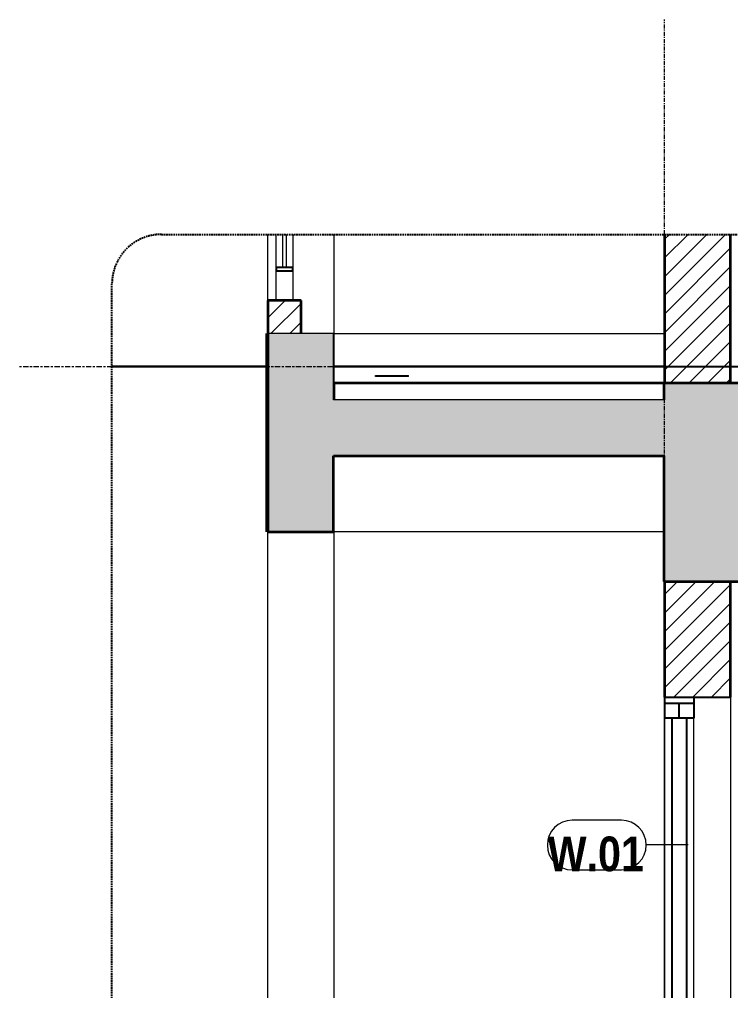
# Model space of a CAD drawing. Header units: millimetres. Extents: x 81424 to 264319, y 405 to 78637.
# Drawn here: x 110072 to 112223, y 3712 to 6651 of the extents above; entities that cross this region are included whole.
import ezdxf

# ---------------------------------------------------------------- set-up
doc = ezdxf.new("R2010")
doc.units = ezdxf.units.MM
for name, pattern in [('Centre', [31.75, 6.35, -4.7625, 15.875, -4.7625]), ('Grid Line', [22.225, 12.7, -3.175, 3.175, -3.175]), ('Hidden', [7.14375, 4.7625, -2.38125]), ('IMPORT-CENTER _2_', [40.64, 25.4, -5.08, 5.08, -5.08])]:
    doc.linetypes.add(name, pattern=pattern)
for name, color, linetype, lineweight in [('0-6', 130, 'Continuous', 5), ('A-DETL-GENF', 92, 'Continuous', 18), ('A-DETL-GENF-4', 92, 'Hidden', 25), ('A-DETL-GENF-5', 9, 'Continuous', 18), ('A-DETL-MEDM', 33, 'Continuous', 35), ('A-DETL-THIN', 151, 'Continuous', 18), ('A-FLOR-FNSH-1', 250, 'Continuous', 35), ('A-FLOR-HRAL', 11, 'Continuous', 18), ('A-FLOR-HRAL-1', 11, 'Continuous', 25), ('A-FLOR-LEVL-2', 51, 'Centre', 9), ('A-FLOR-PATT-1', 253, 'Continuous', 18), ('A-GLAZ', 151, 'Continuous', 18), ('A-GLAZ-1', 151, 'Continuous', 25), ('A-GLAZ-IDEN', 152, 'Continuous', 9), ('A-WALL', 113, 'Continuous', 18), ('A-WALL-2', 250, 'Continuous', 35), ('A-WALL-PATT-2', 111, 'Continuous', 18), ('G-IMPT', 8, 'Continuous', 18), ('G-IMPT-3', 8, 'IMPORT-CENTER _2_', 18), ('M-EQPM', 50, 'Continuous', 18), ('M-EQPM-1', 7, 'Continuous', 18), ('M-EQPM-2', 50, 'Continuous', 25), ('S-BEAM-1', 71, 'Continuous', 5), ('S-BEAM-2', 7, 'Continuous', 18), ('S-BEAM-3', 90, 'Continuous', 50), ('S-COLS', 52, 'Continuous', 18), ('S-GRID-1', 1, 'Grid Line', 9)]:
    doc.layers.add(name, color=color, linetype=linetype, lineweight=lineweight)
doc.styles.add('Arial_B_2', font='arialbd.ttf', dxfattribs={"width": 0.85, "height": 105})
pattern_1 = [(50, (28326.24, 15375), (364.368, -31.878), [38.1, -419.1]), (355, (28326.24, 15375), (-70.486, 382.113), [30.48, -335.28]), (100.451, (28356.6, 15372.34), (293.885, 350.233), [32.38, -356.18]), (46.184, (28326.24, 15476.6), (542.158, -84.086), [57.15, -628.65]), (96.636, (28371.4, 15469.6), (474.805, 494.855), [48.57, -534.27]), (351.184, (28326.24, 15476.6), (474.81, 494.85), [45.72, -502.92]), (21, (28377.04, 15451.2), (303.2285, -204.5305), [38.1, -419.1]), (326, (28377.04, 15451.2), (123.604, 368.376), [30.48, -335.28]), (71.451, (28402.3, 15434.16), (426.834, 163.843), [32.38, -356.18]), (37.5, (28326.24, 15375), (6.1766, 169.1102), [3.353, -327.863, 3.353, -337.007, -336.55]), (37.5, (28326.24, 15375), (6.1766, 169.1102), [-671.576, 3.353, -333.197]), (7.5, (28326.24, 15375), (133.639, 200.3615), [3.353, -190.703, 3.353, -320.243, -128.27]), (7.5, (28326.24, 15375), (133.639, 200.3615), [-517.652, 3.353, -124.917]), (327.5, (28212.96, 15375), (271.1818, -11.4584), [3.353, -123.647, 3.353, -392.887, -525.78]), (327.5, (28212.96, 15375), (271.1818, -11.4584), [-523.24, 3.353, -522.427]), (317.5, (28162.16, 15375), (296.2585, 50.853), [3.353, -161.747, 3.353, -259.791, -373.38]), (317.5, (28162.16, 15375), (296.2585, 50.853), [-428.244, 3.353, -370.027]), (45, (28326.24, 15375), (-125.7236, 125.7236), []), (45, (28326.24, 15565.5), (-125.7236, 125.7236), [])]
pattern_2 = [(45, (115812.595, 15375), (-28.28427, 28.28427), [])]

# ---------------------------------------------------------------- blocks, each defined once
blk = doc.blocks.new('NCV_TKTC_KET CAU_rvt-3-TKCS_CĂN HỘ LOẠI 4 - MẶT CẮT 2')
at = {"layer": 'A-FLOR-PATT-1'}
h = blk.add_hatch(dxfattribs=at)
h.set_pattern_fill('FP_4', color=256, style=0, pattern_type=2)
h.set_pattern_definition(pattern_1)
h.paths.add_polyline_path([(24836.9, 5380), (28834.9, 5380), (28834.9, 5385), (24835.2, 5385), (24835.2, 5380)])
h.paths.add_polyline_path([(24535.2, 5500), (24536.9, 5500), (24536.9, 5550), (24535.2, 5550), (24535.2, 5500.7)])
h = blk.add_hatch(dxfattribs=at)
h.set_pattern_fill('FP_4', color=256, style=0, pattern_type=2)
h.set_pattern_definition(pattern_1)
h.paths.add_polyline_path([(24836.9, 5380), (28834.9, 5380), (28834.9, 5385), (24835.2, 5385), (24835.2, 5380)])
h.paths.add_polyline_path([(24535.2, 5500), (24536.9, 5500), (24536.9, 5550), (24535.2, 5550), (24535.2, 5500.7)])
at = {"layer": 'S-BEAM-1'}
for points in [[(23337.4, 5500), (23336.9, 5700), (23335.3, 5700), (23335.3, 5500), (23336.9, 5500)], [(23336.9, 5100), (23337.4, 5100), (23336.9, 5500), (23335.3, 5500), (23335.3, 5100)]]:
    blk.add_hatch(color=256, dxfattribs=at).paths.add_polyline_path(points)
at = {"layer": 'A-FLOR-FNSH-1'}
for p, q in [((24536.9, 5550), (24535.2, 5550)), ((24535.2, 5550), (24535.2, 5500)), ((23336.9, 5500), (23336.9, 5330))]:
    blk.add_line(p, q, dxfattribs=at)
at = {"layer": 'S-BEAM-2'}
for p, q in [((23535.3, 5700), (24536.9, 5700)), ((24535.2, 5100), (23535.3, 5100))]:
    blk.add_line(p, q, dxfattribs=at)
at = {"layer": 'S-BEAM-3'}
for p, q in [((23337.4, 5700), (23335.3, 5700)), ((23335.3, 5700), (23335.3, 5500)), ((23335.3, 5500), (23335.3, 5100)), ((23335.3, 5100), (23337.4, 5100))]:
    blk.add_line(p, q, dxfattribs=at)
blk = doc.blocks.new('THU NUOC - THU NUOC-455054-TKCS_CĂN HỘ LOẠI 4 - MẶT CẮT 2')
at = {"layer": 'M-EQPM-1'}
for p, q in [((23662.3, 5573.2), (23762.3, 5573.2)), ((23662.3, 5570), (23662.3, 5573.2)), ((23762.3, 5570), (23662.3, 5570)), ((23762.3, 5570), (23762.3, 5573.2))]:
    blk.add_line(p, q, dxfattribs=at)
blk = doc.blocks.new('NCV_TKTC_TANG 2_rvt-3-TKCS_CĂN HỘ LOẠI 4 - MẶT CẮT 2')
at = {"layer": 'A-FLOR-FNSH-1'}
for p, q in [((24536.9, 5550), (23536.9, 5550)), ((23536.9, 5550), (23536.9, 5500))]:
    blk.add_line(p, q, dxfattribs=at)
at = {"layer": 'M-EQPM'}
blk.add_blockref('THU NUOC - THU NUOC-455054-TKCS_CĂN HỘ LOẠI 4 - MẶT CẮT 2', (0, 0), dxfattribs=at)
blk = doc.blocks.new('1_FAMILY RVT - W01-WxH 1400x1400xmm-389822-TKCS_CĂN HỘ LOẠI 4 - MẶT CẮT 2')
at = {"layer": 'A-GLAZ'}
for p, q in [((24536.9, 3200), (24536.9, 4600)), ((24736.9, 4600), (24736.9, 3200)), ((24536.9, 4536.5), (24536.9, 3263.5)), ((24625.8, 3263.5), (24625.8, 4536.5))]:
    blk.add_line(p, q, dxfattribs=at)
at = {"layer": 'A-GLAZ-1'}
for p, q in [((24536.9, 4600), (24736.9, 4600)), ((24536.9, 4600), (24536.9, 4536.5)), ((24625.8, 4600), (24625.8, 4536.5)), ((24625.8, 4581), (24536.9, 4581)), ((24581.4, 4536.5), (24581.4, 4581)), ((24625.8, 4536.5), (24536.9, 4536.5)), ((24559.2, 4536.5), (24559.2, 3263.5)), ((24603.6, 4536.5), (24603.6, 3263.5)), ((24625.8, 3263.5), (24536.9, 3263.5)), ((24536.9, 3200), (24536.9, 3263.5)), ((24581.4, 3263.5), (24581.4, 3219.1)), ((24625.8, 3200), (24625.8, 3263.5)), ((24536.9, 3219.1), (24625.8, 3219.1)), ((24736.9, 3200), (24536.9, 3200))]:
    blk.add_line(p, q, dxfattribs=at)
blk = doc.blocks.new('Railing - 50 x 10mm-1251311-TKCS_CĂN HỘ LOẠI 4 - MẶT CẮT 2')
at = {"layer": 'A-FLOR-HRAL'}
for p, q in [((23362.4, 5900), (23362.4, 6000.3)), ((23412.4, 6000.3), (23412.4, 5900)), ((23362.4, 5800), (23362.4, 5890)), ((23412.4, 5890), (23412.4, 5800))]:
    blk.add_line(p, q, dxfattribs=at)
blk = doc.blocks.new('Railing - 10mm-1251313-TKCS_CĂN HỘ LOẠI 4 - MẶT CẮT 2')
at = {"layer": 'A-FLOR-HRAL'}
for p, q in [((23382.4, 5900), (23382.4, 6000.3)), ((23392.4, 6000.3), (23392.4, 5900))]:
    blk.add_line(p, q, dxfattribs=at)
blk = doc.blocks.new('Railing - Railing-1267863-TKCS_CĂN HỘ LOẠI 4 - MẶT CẮT 2')
at = {"layer": 'A-FLOR-HRAL-1'}
for p, q in [((23412.4, 5900), (23362.4, 5900)), ((23362.4, 5900), (23362.4, 5890)), ((23362.4, 5890), (23412.4, 5890)), ((23412.4, 5890), (23412.4, 5900))]:
    blk.add_line(p, q, dxfattribs=at)
for name in ['Railing - 50 x 10mm-1251311-TKCS_CĂN HỘ LOẠI 4 - MẶT CẮT 2', 'Railing - 10mm-1251313-TKCS_CĂN HỘ LOẠI 4 - MẶT CẮT 2']:
    blk.add_blockref(name, (0, 0))
blk = doc.blocks.new('TKTC_XREF_251221_MB TANG 2-7 - TKTC_XREF_260130_MB TANG 2-5_dwg_THU NUOC - THU NUOC-444531-TKCS_MB TẦNG 1-4746804-TKCS_CĂN HỘ LOẠI 4 - MẶT CẮT 2')
at = {"layer": 'G-IMPT'}
for p, q in [((23635.7, 5600), (23785.7, 5600)), ((23785.7, 5600), (23635.7, 5600)), ((23660.7, 5600), (23760.7, 5600)), ((23760.7, 5600), (23660.7, 5600)), ((23676.6, 5600), (23670.6, 5600)), ((23670.6, 5600), (23676.6, 5600)), ((23683, 5600), (23689, 5600)), ((23689, 5600), (23683, 5600)), ((23695.4, 5600), (23701.4, 5600)), ((23701.4, 5600), (23695.4, 5600)), ((23713.9, 5600), (23707.9, 5600)), ((23707.9, 5600), (23713.9, 5600)), ((23713.9, 5600), (23707.9, 5600)), ((23707.9, 5600), (23713.9, 5600)), ((23710.7, 5600), (23710.7, 5600)), ((23710.7, 5600), (23710.7, 5600)), ((23710.7, 5600), (23710.7, 5600)), ((23710.7, 5600), (23710.7, 5600)), ((23725.9, 5600), (23719.9, 5600)), ((23719.9, 5600), (23725.9, 5600)), ((23738.3, 5600), (23732.3, 5600)), ((23732.3, 5600), (23738.3, 5600)), ((23744.7, 5600), (23750.7, 5600)), ((23750.7, 5600), (23744.7, 5600))]:
    blk.add_line(p, q, dxfattribs=at)
blk = doc.blocks.new('TKTC_XREF_251221_MB TANG 2-7 - TKTC_XREF_260130_MB TANG 2-5_dwg_$cc-4746805-TKCS_CĂN HỘ LOẠI 4 - MẶT CẮT 2')
at = {"layer": 'G-IMPT-3'}
for p, q in [((24231.9, 5600), (24384.9, 5600)), ((24308.4, 5600), (24308.4, 5600))]:
    blk.add_line(p, q, dxfattribs=at)
at = {"layer": 'M-EQPM'}
for p, q in [((24308.4, 5600), (24251.5, 5600)), ((24251.5, 5600), (24365.2, 5600)), ((24362.4, 5600), (24254.3, 5600)), ((24254.3, 5600), (24308.4, 5600)), ((24308.4, 5600), (24362.4, 5600)), ((24365.2, 5600), (24308.4, 5600))]:
    blk.add_line(p, q, dxfattribs=at)
blk = doc.blocks.new('TKTC_XREF_251221_MB TANG 2-7 - TKTC_XREF_260130_MB TANG 2-5_dwg_CUM U_DN100-V40-TKCS_CĂN HỘ LOẠI 4 - MẶT CẮT 2')
at = {"layer": 'G-IMPT'}
for p, q in [((28750.6, 5600), (28735.3, 5600)), ((28735.3, 5600), (28737.2, 5600)), ((28740.1, 5600), (28737.2, 5600)), ((28737.2, 5600), (28748.7, 5600)), ((28747.3, 5600), (28738.7, 5600)), ((28739, 5600), (28876.6, 5600)), ((28745.8, 5600), (28740.1, 5600)), ((28741.4, 5600), (28740.4, 5600)), ((28745.5, 5600), (28740.4, 5600)), ((28744.6, 5600), (28741.4, 5600)), ((28744.6, 5600), (28741.4, 5600)), ((28744.6, 5600), (28741.4, 5600)), ((28745.5, 5600), (28744.6, 5600)), ((28748.7, 5600), (28745.8, 5600)), ((28747, 5600), (28868.7, 5600)), ((28747, 5600), (28751, 5600)), ((28748.7, 5600), (28750.6, 5600)), ((28751, 5600), (28864.7, 5600)), ((28868.7, 5600), (28864.7, 5600)), ((28880.3, 5600), (28865, 5600)), ((28865, 5600), (28866.9, 5600)), ((28869.8, 5600), (28866.9, 5600)), ((28866.9, 5600), (28878.4, 5600)), ((28877, 5600), (28868.3, 5600)), ((28875.5, 5600), (28869.8, 5600)), ((28871, 5600), (28870.1, 5600)), ((28875.2, 5600), (28870.1, 5600)), ((28874.2, 5600), (28871, 5600)), ((28874.2, 5600), (28871, 5600)), ((28874.2, 5600), (28871, 5600)), ((28875.2, 5600), (28874.2, 5600)), ((28878.4, 5600), (28875.5, 5600)), ((28878.4, 5600), (28880.3, 5600))]:
    blk.add_line(p, q, dxfattribs=at)
blk = doc.blocks.new('TKTC_XREF_251221_MB TANG 2-7 - TKTC_XREF_260130_MB TANG 2-5_dwg_$cc-V44-TKCS_CĂN HỘ LOẠI 4 - MẶT CẮT 2')
at = {"layer": 'G-IMPT-3'}
for p, q in [((24413.7, 5600), (24534.8, 5600)), ((24473.9, 5600), (24474.6, 5600))]:
    blk.add_line(p, q, dxfattribs=at)
at = {"layer": 'M-EQPM'}
for p, q in [((24474.3, 5600), (24429.3, 5600)), ((24429.3, 5600), (24519.3, 5600)), ((24519.3, 5600), (24474.3, 5600)), ((24474.5, 5600), (24474.5, 5600))]:
    blk.add_line(p, q, dxfattribs=at)
blk = doc.blocks.new('TKTC_XREF_251221_MB TANG 2-7 - TKTC_XREF_260130_MB TANG 2-5_dwg_CUM U_DN100-V45-TKCS_CĂN HỘ LOẠI 4 - MẶT CẮT 2')
at = {"layer": 'G-IMPT'}
for p, q in [((24418.9, 5600), (24416.6, 5600)), ((24424.5, 5600), (24417.7, 5600)), ((24418, 5600), (24527, 5600)), ((24418, 5600), (24418, 5600)), ((24423.4, 5600), (24418.9, 5600)), ((24418.9, 5600), (24418.9, 5600)), ((24419.9, 5600), (24419.1, 5600)), ((24422.4, 5600), (24419.9, 5600)), ((24422.4, 5600), (24419.9, 5600)), ((24422.4, 5600), (24419.9, 5600)), ((24423.1, 5600), (24422.4, 5600)), ((24425.7, 5600), (24423.4, 5600)), ((24423.4, 5600), (24423.4, 5600)), ((24424.4, 5600), (24520.7, 5600)), ((24427.5, 5600), (24517.5, 5600)), ((24521.5, 5600), (24519.2, 5600)), ((24527.2, 5600), (24520.3, 5600)), ((24526, 5600), (24521.5, 5600)), ((24521.5, 5600), (24521.5, 5600)), ((24522.5, 5600), (24521.7, 5600)), ((24525, 5600), (24522.5, 5600)), ((24525, 5600), (24522.5, 5600)), ((24525, 5600), (24522.5, 5600)), ((24525.8, 5600), (24525, 5600)), ((24528.3, 5600), (24526, 5600)), ((24526, 5600), (24526, 5600)), ((24526.9, 5600), (24527, 5600))]:
    blk.add_line(p, q, dxfattribs=at)
at = {"layer": 'G-IMPT', "flags": 128}
for points in [[(24425.7, 5600), (24427.2, 5600), (24427.2, 5600), (24415.1, 5600), (24415.1, 5600), (24416.6, 5600)], [(24416.6, 5600), (24416.6, 5600), (24425.7, 5600), (24425.7, 5600)], [(24423.1, 5600), (24423.1, 5600), (24419.1, 5600), (24419.1, 5600)], [(24424.3, 5600), (24424.4, 5600), (24427.5, 5600)], [(24520.6, 5600), (24520.7, 5600), (24517.5, 5600)], [(24528.3, 5600), (24529.8, 5600), (24529.8, 5600), (24517.7, 5600), (24517.7, 5600), (24519.2, 5600)], [(24519.2, 5600), (24519.2, 5600), (24528.3, 5600), (24528.3, 5600)], [(24525.8, 5600), (24525.8, 5600), (24521.7, 5600), (24521.7, 5600)]]:
    blk.add_lwpolyline(points, dxfattribs=at)
blk = doc.blocks.new('TKTC_XREF_251221_MB TANG 2-7 - TKTC_XREF_260130_MB TANG 2-5_dwg_$cc-V50-TKCS_CĂN HỘ LOẠI 4 - MẶT CẮT 2')
at = {"layer": 'G-IMPT-3'}
for p, q in [((24345.4, 5600), (24498.4, 5600)), ((24421.9, 5600), (24421.9, 5600))]:
    blk.add_line(p, q, dxfattribs=at)
at = {"layer": 'M-EQPM'}
for p, q in [((24421.9, 5600), (24367.8, 5600)), ((24367.8, 5600), (24421.9, 5600)), ((24421.9, 5600), (24409.4, 5600)), ((24409.4, 5600), (24421.9, 5600)), ((24421.9, 5600), (24434.4, 5600)), ((24434.4, 5600), (24421.9, 5600)), ((24478.8, 5600), (24478.8, 5600))]:
    blk.add_line(p, q, dxfattribs=at)
blk = doc.blocks.new('TKTC_XREF_251221_MB TANG 2-7 - TKTC_XREF_260130_MB TANG 2-5_dwg_CUM U_DN100-V51-TKCS_CĂN HỘ LOẠI 4 - MẶT CẮT 2')
at = {"layer": 'G-IMPT'}
for p, q in [((24421.9, 5600), (24354.8, 5600)), ((24354.8, 5600), (24421.9, 5600)), ((24421.9, 5600), (24362.6, 5600)), ((24362.6, 5600), (24421.9, 5600)), ((24421.9, 5600), (24421.9, 5600)), ((24486.7, 5600), (24421.9, 5600)), ((24486.7, 5600), (24421.9, 5600)), ((24486.8, 5600), (24421.9, 5600)), ((24486.8, 5600), (24421.9, 5600)), ((24488.7, 5600), (24486.7, 5600)), ((24486.7, 5600), (24488.7, 5600)), ((24488.7, 5600), (24486.8, 5600)), ((24486.8, 5600), (24488.7, 5600)), ((24493.5, 5600), (24488.7, 5600)), ((24488.7, 5600), (24493.5, 5600)), ((24488.7, 5600), (24493.5, 5600)), ((24488.7, 5600), (24493.5, 5600)), ((24493.5, 5600), (24488.7, 5600)), ((24488.7, 5600), (24493.5, 5600)), ((24488.7, 5600), (24493.5, 5600)), ((24488.7, 5600), (24493.5, 5600)), ((24493.5, 5600), (24493.5, 5600)), ((24493.5, 5600), (24493.5, 5600)), ((24494.4, 5600), (24499.8, 5600)), ((24499.8, 5600), (24494.4, 5600)), ((24494.4, 5600), (24499.8, 5600)), ((24499.8, 5600), (24494.4, 5600)), ((24500.8, 5600), (24499.8, 5600)), ((24499.8, 5600), (24500.8, 5600)), ((24500.8, 5600), (24499.8, 5600)), ((24499.8, 5600), (24500.8, 5600))]:
    blk.add_line(p, q, dxfattribs=at)
blk = doc.blocks.new('TKTC_XREF_251221_MB TANG 2-7 - TKTC_XREF_260130_MB TANG 2-5_dwg_THU NUOC - THU NUOC-444531-TKCS_MB TẦNG 1-4746810-TKCS_CĂN HỘ LOẠI 4 - MẶT CẮT 2')
at = {"layer": 'G-IMPT'}
for p, q in [((25012, 5600), (25162, 5600)), ((25162, 5600), (25012, 5600)), ((25037, 5600), (25137, 5600)), ((25137, 5600), (25037, 5600)), ((25052.9, 5600), (25046.9, 5600)), ((25046.9, 5600), (25052.9, 5600)), ((25059.3, 5600), (25065.3, 5600)), ((25065.3, 5600), (25059.3, 5600)), ((25071.7, 5600), (25077.7, 5600)), ((25077.7, 5600), (25071.7, 5600)), ((25090.2, 5600), (25084.2, 5600)), ((25084.2, 5600), (25090.2, 5600)), ((25090.2, 5600), (25084.2, 5600)), ((25084.2, 5600), (25090.2, 5600)), ((25087, 5600), (25087, 5600)), ((25087, 5600), (25087, 5600)), ((25087, 5600), (25087, 5600)), ((25087, 5600), (25087, 5600)), ((25102.2, 5600), (25096.2, 5600)), ((25096.2, 5600), (25102.2, 5600)), ((25114.6, 5600), (25108.6, 5600)), ((25108.6, 5600), (25114.6, 5600)), ((25121, 5600), (25127, 5600)), ((25127, 5600), (25121, 5600))]:
    blk.add_line(p, q, dxfattribs=at)
blk = doc.blocks.new('TKTC_XREF_251221_MB TANG 2-7 - TKTC_XREF_260130_MB TANG 2-5_dwg_FD-4746794-TKCS_CĂN HỘ LOẠI 4 - MẶT CẮT 2')
at = {"layer": 'G-IMPT'}
for p, q in [((23833.4, 5600), (23983.4, 5600)), ((23983.4, 5600), (23833.4, 5600)), ((23908.4, 5600), (23908.4, 5600))]:
    blk.add_line(p, q, dxfattribs=at)
at = {"layer": 'M-EQPM'}
for p, q in [((23961.7, 5600), (23855.1, 5600)), ((23946.1, 5600), (23870.7, 5600)), ((23946.1, 5600), (23870.7, 5600))]:
    blk.add_line(p, q, dxfattribs=at)
blk = doc.blocks.new('TKTC_XREF_251221_MB TANG 2-7 - TKTC_XREF_251221_MB TANG 2-7-2039446-TKCS_CĂN HỘ LOẠI 4 - MẶT CẮT 2')
at = {"layer": 'M-EQPM'}
for p, q in [((24236.6, 5600), (24236.9, 5600)), ((24536.9, 5600), (24236.6, 5600)), ((24536.9, 5600), (24236.8, 5600)), ((24236.8, 5600), (24536.9, 5600)), ((24236.9, 5600), (24536.9, 5600)), ((24335.4, 5600), (24485, 5600)), ((24485, 5600), (24335.4, 5600)), ((24336.4, 5600), (24486.1, 5600)), ((24486.1, 5600), (24336.4, 5600)), ((24337.2, 5600), (24486.8, 5600)), ((24486.8, 5600), (24337.2, 5600)), ((24485.2, 5600), (24534.9, 5600)), ((24534.9, 5600), (24485.2, 5600)), ((24486.2, 5600), (24536, 5600)), ((24536, 5600), (24486.2, 5600)), ((24486.9, 5600), (24536.7, 5600)), ((24536.7, 5600), (24486.9, 5600))]:
    blk.add_line(p, q, dxfattribs=at)
at = {"layer": 'M-EQPM-2'}
for p, q in [((22865.3, 5600), (23337.4, 5600)), ((23337.4, 5600), (22865.3, 5600)), ((23535.3, 5600), (34056.9, 5600)), ((24539, 5600), (23535.3, 5600)), ((23535.3, 5600), (24539, 5600)), ((24539, 5600), (23535.3, 5600)), ((23535.3, 5600), (24539, 5600)), ((24539, 5600), (23535.3, 5600)), ((23535.3, 5600), (24539, 5600))]:
    blk.add_line(p, q, dxfattribs=at)
for name, p in [('TKTC_XREF_251221_MB TANG 2-7 - TKTC_XREF_260130_MB TANG 2-5_dwg_THU NUOC - THU NUOC-444531-TKCS_MB TẦNG 1-4746810-TKCS_CĂN HỘ LOẠI 4 - MẶT CẮT 2', (-1376.7, 0)), ('TKTC_XREF_251221_MB TANG 2-7 - TKTC_XREF_260130_MB TANG 2-5_dwg_THU NUOC - THU NUOC-444531-TKCS_MB TẦNG 1-4746810-TKCS_CĂN HỘ LOẠI 4 - MẶT CẮT 2', (-1376.7, 0)), ('TKTC_XREF_251221_MB TANG 2-7 - TKTC_XREF_260130_MB TANG 2-5_dwg_THU NUOC - THU NUOC-444531-TKCS_MB TẦNG 1-4746810-TKCS_CĂN HỘ LOẠI 4 - MẶT CẮT 2', (-1376.7, 0)), ('TKTC_XREF_251221_MB TANG 2-7 - TKTC_XREF_260130_MB TANG 2-5_dwg_THU NUOC - THU NUOC-444531-TKCS_MB TẦNG 1-4746804-TKCS_CĂN HỘ LOẠI 4 - MẶT CẮT 2', (0, 0)), ('TKTC_XREF_251221_MB TANG 2-7 - TKTC_XREF_260130_MB TANG 2-5_dwg_FD-4746794-TKCS_CĂN HỘ LOẠI 4 - MẶT CẮT 2', (0, 0)), ('TKTC_XREF_251221_MB TANG 2-7 - TKTC_XREF_260130_MB TANG 2-5_dwg_$cc-4746805-TKCS_CĂN HỘ LOẠI 4 - MẶT CẮT 2', (0, 0)), ('TKTC_XREF_251221_MB TANG 2-7 - TKTC_XREF_260130_MB TANG 2-5_dwg_$cc-V50-TKCS_CĂN HỘ LOẠI 4 - MẶT CẮT 2', (-1.8, 0)), ('TKTC_XREF_251221_MB TANG 2-7 - TKTC_XREF_260130_MB TANG 2-5_dwg_$cc-V50-TKCS_CĂN HỘ LOẠI 4 - MẶT CẮT 2', (-0.8, 0)), ('TKTC_XREF_251221_MB TANG 2-7 - TKTC_XREF_260130_MB TANG 2-5_dwg_$cc-V50-TKCS_CĂN HỘ LOẠI 4 - MẶT CẮT 2', (0, 0)), ('TKTC_XREF_251221_MB TANG 2-7 - TKTC_XREF_260130_MB TANG 2-5_dwg_CUM U_DN100-V51-TKCS_CĂN HỘ LOẠI 4 - MẶT CẮT 2', (-1.8, 0)), ('TKTC_XREF_251221_MB TANG 2-7 - TKTC_XREF_260130_MB TANG 2-5_dwg_CUM U_DN100-V51-TKCS_CĂN HỘ LOẠI 4 - MẶT CẮT 2', (-0.8, 0)), ('TKTC_XREF_251221_MB TANG 2-7 - TKTC_XREF_260130_MB TANG 2-5_dwg_CUM U_DN100-V51-TKCS_CĂN HỘ LOẠI 4 - MẶT CẮT 2', (0, 0)), ('TKTC_XREF_251221_MB TANG 2-7 - TKTC_XREF_260130_MB TANG 2-5_dwg_$cc-V44-TKCS_CĂN HỘ LOẠI 4 - MẶT CẮT 2', (0, 0)), ('TKTC_XREF_251221_MB TANG 2-7 - TKTC_XREF_260130_MB TANG 2-5_dwg_CUM U_DN100-V45-TKCS_CĂN HỘ LOẠI 4 - MẶT CẮT 2', (0, 0))]:
    blk.add_blockref(name, p)
at = {"extrusion": (0, 0, -1)}
blk.add_blockref('TKTC_XREF_251221_MB TANG 2-7 - TKTC_XREF_260130_MB TANG 2-5_dwg_CUM U_DN100-V40-TKCS_CĂN HỘ LOẠI 4 - MẶT CẮT 2', (-53117.1, 0), dxfattribs=at)
blk = doc.blocks.new('BORDER VIEW - BORDER VIEW-2585319-TKCS_CĂN HỘ LOẠI 4 - MẶT CẮT 2')
at = {"layer": 'A-DETL-GENF-4'}
for p, q in [((23015.3, 6000.3), (33906.9, 6000.3)), ((22865.3, 1710), (22865.3, 5850.3))]:
    blk.add_line(p, q, dxfattribs=at)
blk.add_arc((23015.3, 5850.3), 150, 90, 180, dxfattribs=at)
blk = doc.blocks.new('SSA-WINDOW TAG - 10-2062020-TKCS_CĂN HỘ LOẠI 4 - MẶT CẮT 2')
at = {"layer": 'A-GLAZ-IDEN'}
for p, q in [((24406.8, 4227.3), (24257.5, 4227.3)), ((24257.5, 4077.3), (24406.8, 4077.3))]:
    blk.add_line(p, q, dxfattribs=at)
for centre, start, end in [((24257.5, 4152.3), 90, 270), ((24406.8, 4152.3), 270, 90)]:
    blk.add_arc(centre, 75, start, end, dxfattribs=at)

msp = doc.modelspace()

# ---------------------------------------------------------------- hatches: boundary and pattern name
at = {"layer": 'A-DETL-GENF-5'}
h = msp.add_hatch(dxfattribs=at)
h.set_pattern_fill('FP_4', color=256, style=0, pattern_type=2)
h.set_pattern_definition([(50, (115812.6, 15375), (364.368, -31.878), [38.1, -419.1]), (355, (115812.6, 15375), (-70.486, 382.113), [30.48, -335.28]), (100.451, (115842.96, 15372.34), (293.885, 350.233), [32.38, -356.18]), (46.184, (115812.6, 15476.6), (542.158, -84.086), [57.15, -628.65]), (96.636, (115857.8, 15469.6), (474.805, 494.855), [48.57, -534.27]), (351.184, (115812.6, 15476.6), (474.81, 494.85), [45.72, -502.92]), (21, (115863.4, 15451.2), (303.2285, -204.5305), [38.1, -419.1]), (326, (115863.4, 15451.2), (123.604, 368.376), [30.48, -335.28]), (71.451, (115888.66, 15434.16), (426.834, 163.843), [32.38, -356.18]), (37.5, (115812.6, 15375), (6.1766, 169.1102), [3.353, -327.863, 3.353, -337.007, -336.55]), (37.5, (115812.6, 15375), (6.1766, 169.1102), [-671.576, 3.353, -333.197]), (7.5, (115812.6, 15375), (133.639, 200.3615), [3.353, -190.703, 3.353, -320.243, -128.27]), (7.5, (115812.6, 15375), (133.639, 200.3615), [-517.652, 3.353, -124.917]), (327.5, (115699.31, 15375), (271.1818, -11.4584), [3.353, -123.647, 3.353, -392.887, -525.78]), (327.5, (115699.31, 15375), (271.1818, -11.4584), [-523.24, 3.353, -522.427]), (317.5, (115648.5, 15375), (296.2585, 50.853), [3.353, -161.747, 3.353, -259.791, -373.38]), (317.5, (115648.5, 15375), (296.2585, 50.853), [-428.244, 3.353, -370.027]), (45, (115812.6, 15375), (-125.7236, 125.7236), []), (45, (115812.6, 15565.5), (-125.7236, 125.7236), [])])
h.paths.add_polyline_path([(112021.5, 4950), (112321.5, 4950), (112321.5, 5385), (116321.3, 5385), (116321.3, 5150), (116521.3, 5150), (116521.3, 5380), (118523.3, 5380), (118523.7, 5330), (120421.7, 5330), (120421.7, 5100), (121021.7, 5100), (121021.7, 5350), (121543.3, 5350), (121543.3, 5550), (120823.3, 5550), (120823.3, 5500), (118622.9, 5500), (118622.9, 5550), (112023.3, 5550), (112023.3, 5500), (111021.7, 5500), (111021.7, 5700), (110823.7, 5700), (110823.7, 5100), (111021.7, 5100), (111021.7, 5330), (112021.5, 5330)])
at = {"layer": 'A-WALL-PATT-2'}
h = msp.add_hatch(dxfattribs=at)
h.set_pattern_fill('FP_3', color=256, style=0, pattern_type=2)
h.set_pattern_definition(pattern_2)
h.paths.add_polyline_path([(112223.3, 5550), (112223.3, 6000.3), (112023.3, 6000.3), (112023.3, 5550)])
h = msp.add_hatch(dxfattribs=at)
h.set_pattern_fill('FP_3', color=256, style=0, pattern_type=2)
h.set_pattern_definition(pattern_2)
h.paths.add_polyline_path([(110923.7, 5700), (110923.7, 5800), (110823.7, 5800), (110823.7, 5700), (110898.7, 5700)])
h = msp.add_hatch(dxfattribs=at)
h.set_pattern_fill('FP_3', color=256, style=0, pattern_type=2)
h.set_pattern_definition(pattern_2)
h.paths.add_polyline_path([(112175.2, 2150), (112223.3, 2150), (112223.3, 3200), (112023.3, 3200), (112023.3, 2150)])
h.paths.add_polyline_path([(112223.3, 4600), (112223.3, 4950), (112023.3, 4950), (112023.3, 4600)])

# ---------------------------------------------------------------- linework, layer by layer
at = {"layer": 'A-DETL-MEDM'}
for p, q in [((110823.7, 5700), (110823.7, 5100)), ((118622.9, 5550), (112023.3, 5550)), ((111021.7, 5100), (111021.7, 5330)), ((111021.7, 5330), (112021.5, 5330)), ((112021.5, 5330), (112021.5, 4950)), ((110823.7, 5100), (111021.7, 5100)), ((112021.5, 4950), (112321.5, 4950))]:
    msp.add_line(p, q, dxfattribs=at)
at = {"layer": 'A-DETL-THIN'}
for p, q in [((111021.7, 5700), (110823.7, 5700)), ((111021.7, 5500), (111021.7, 5700)), ((112023.3, 5550), (112023.3, 5500)), ((112023.3, 5500), (111021.7, 5500))]:
    msp.add_line(p, q, dxfattribs=at)
at = {"layer": 'A-FLOR-LEVL-2'}
msp.add_line((110071.7, 5600), (122314.2, 5600), dxfattribs=at)
at = {"layer": 'A-GLAZ-IDEN'}
msp.add_line((112094.8, 4152.8), (111968.1, 4152.8), dxfattribs=at)
at = {"layer": 'A-WALL'}
for p, q in [((111023.3, 6000.3), (111023.3, 5550)), ((111023.3, 5330), (111023.3, 2150))]:
    msp.add_line(p, q, dxfattribs=at)
at = {"layer": 'A-WALL-2'}
for p, q in [((112023.3, 6000.3), (112023.3, 5550)), ((112223.3, 5550), (112223.3, 6000.3)), ((110823.7, 5800), (110823.7, 5700)), ((110923.7, 5800), (110823.7, 5800)), ((110923.7, 5700), (110923.7, 5800)), ((112023.3, 4950), (112023.3, 4600)), ((112223.3, 4600), (112223.3, 4950))]:
    msp.add_line(p, q, dxfattribs=at)
at = {"layer": 'S-COLS'}
for p, q in [((110823.3, 5700), (110823.3, 6000.3)), ((111023.3, 6000.3), (111023.3, 5550)), ((111023.3, 5330), (111023.3, 2150)), ((110823.3, 2300), (110823.3, 5100))]:
    msp.add_line(p, q, dxfattribs=at)
at = {"layer": 'S-GRID-1'}
for p, q in [((112023.3, 5400.7), (112023.3, 6650.7)), ((112023.3, 2136.5), (112023.3, 5400.7))]:
    msp.add_line(p, q, dxfattribs=at)

# ---------------------------------------------------------------- block references
at = {"layer": '0-6'}
for name in ['NCV_TKTC_TANG 2_rvt-3-TKCS_CĂN HỘ LOẠI 4 - MẶT CẮT 2', 'NCV_TKTC_KET CAU_rvt-3-TKCS_CĂN HỘ LOẠI 4 - MẶT CẮT 2']:
    msp.add_blockref(name, (87486.4, 0), dxfattribs=at)
at = {"layer": 'A-DETL-GENF'}
msp.add_blockref('BORDER VIEW - BORDER VIEW-2585319-TKCS_CĂN HỘ LOẠI 4 - MẶT CẮT 2', (87486.4, 0), dxfattribs=at)
at = {"layer": 'A-FLOR-HRAL'}
msp.add_blockref('Railing - Railing-1267863-TKCS_CĂN HỘ LOẠI 4 - MẶT CẮT 2', (87486.4, 0), dxfattribs=at)
at = {"layer": 'A-GLAZ'}
msp.add_blockref('1_FAMILY RVT - W01-WxH 1400x1400xmm-389822-TKCS_CĂN HỘ LOẠI 4 - MẶT CẮT 2', (87486.4, 0), dxfattribs=at)
at = {"layer": 'A-GLAZ-IDEN'}
msp.add_blockref('SSA-WINDOW TAG - 10-2062020-TKCS_CĂN HỘ LOẠI 4 - MẶT CẮT 2', (87486.4, 0), dxfattribs=at)
at = {"layer": 'M-EQPM'}
msp.add_blockref('TKTC_XREF_251221_MB TANG 2-7 - TKTC_XREF_251221_MB TANG 2-7-2039446-TKCS_CĂN HỘ LOẠI 4 - MẶT CẮT 2', (87486.4, 0), dxfattribs=at)

# ---------------------------------------------------------------- texts
at = {"layer": 'A-GLAZ-IDEN', "insert": (111815.4, 4125), "char_height": 105, "width": 300.9, "attachment_point": 5, "line_spacing_factor": 0.936439, "style": 'Arial_B_2'}
msp.add_mtext('\\pt2.1252,4.2504,6.37455,8.49975,10.62495,12.75015,14.87535,16.9995,19.1247,21.2499,23.3751,25.5003,27.6255,29.74965,31.87485,34.00005,36.12525,38.25045,40.3746,42.4998,44.625,46.7502,48.8754,50.99955,53.12475,55.24995,57.37515,59.50035,61.6245,63.7497,65.8749,68.0001;W.01', dxfattribs=at)

doc.saveas('drawing.dxf')
